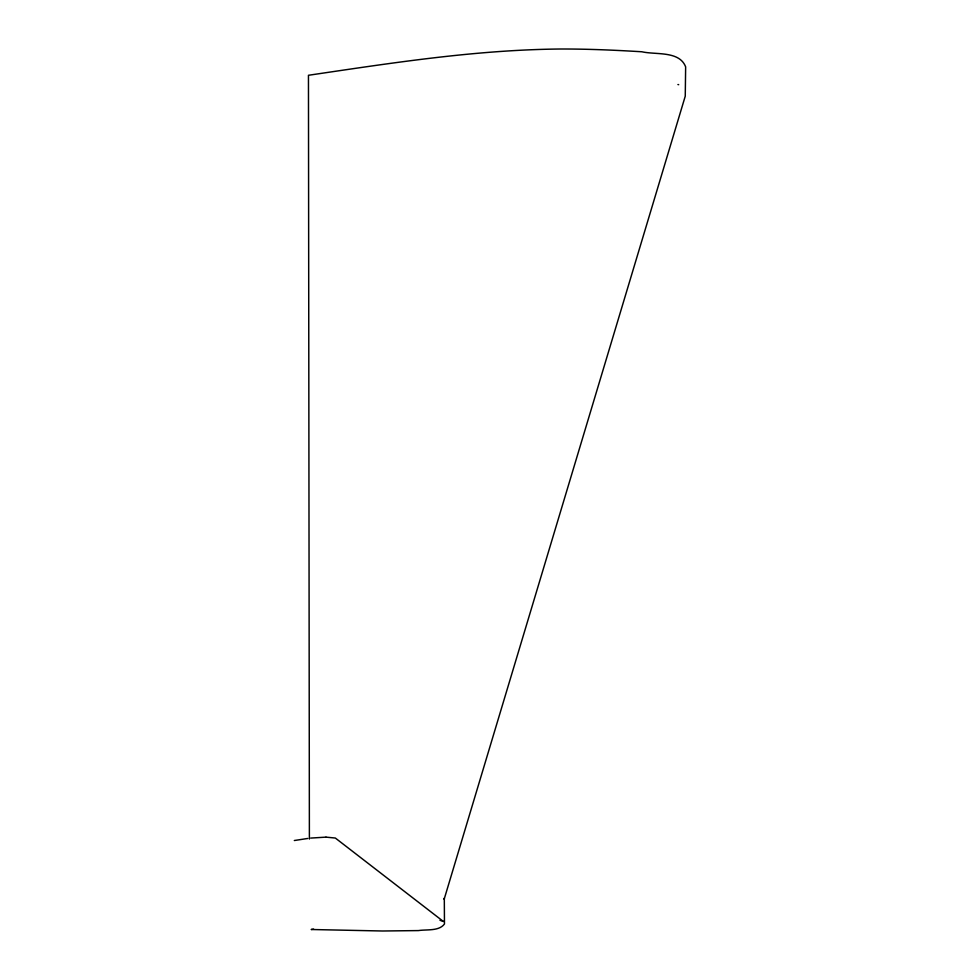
<?xml version="1.0" encoding="UTF-8"?>
<svg xmlns="http://www.w3.org/2000/svg" width="980" height="980" viewBox="0 0 980 980"><rect width="100%" height="100%" fill="white"/><g stroke="black" fill="none" stroke-linecap="round" stroke-linejoin="round"><path stroke-width="1.47" d="M294.319 840.522L307.757 838.464M313.588 929.101L311.187 929.505L382.506 931L418.448 930.584C426.79 929.261 438.942 931.392 444.467 924.005L444.308 898.158L444.148 899.273L685.253 96.175L685.645 66.861C679.422 50.617 656.024 54.99 641.851 51.769C614.705 50.115 587.522 48.926 560.327 49.012C475.741 49.796 391.939 62.953 308.455 75.276L309.386 839.052M310.758 838.072L325.899 837.141M326.058 837.141L335.344 838.047L443.438 921.519L439.983 920.269M677.915 84.537L678.699 84.672"/></g></svg>
